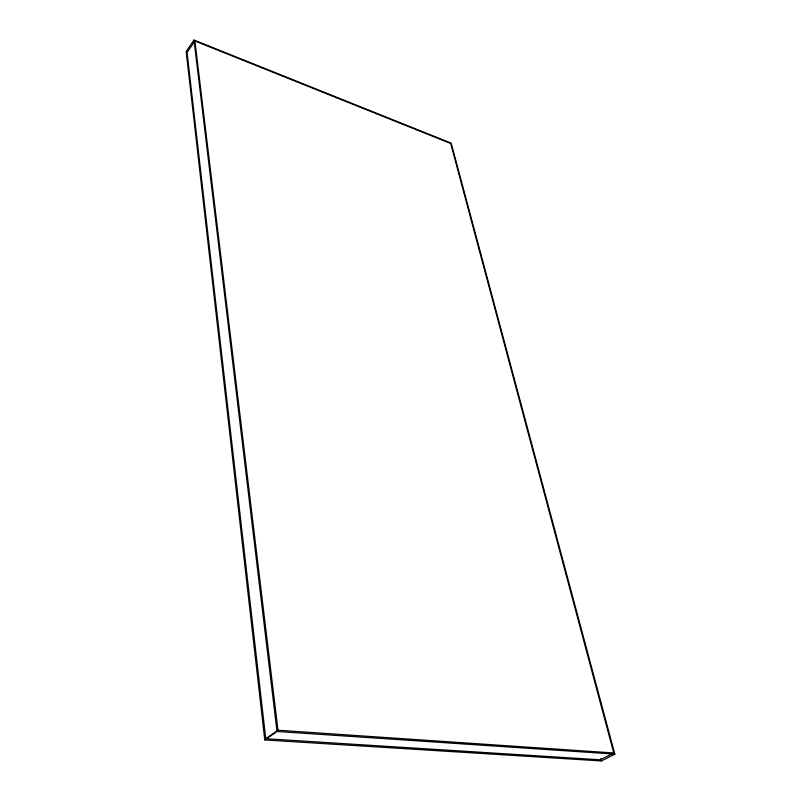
<?xml version="1.0" encoding="UTF-8"?>
<svg xmlns="http://www.w3.org/2000/svg" width="801" height="801" viewBox="0 0 801 801"><rect width="100%" height="100%" fill="white"/><g stroke="black" fill="none" stroke-linecap="round" stroke-linejoin="round"><path stroke-width="1.2" d="M194.002 40.05L186.162 51.504L264.761 739.954L601.421 760.95L614.838 754.121L451.183 143.149L194.002 40.05L277.006 731.473L264.761 739.954M194.913 41.021L187.074 52.476L265.772 738.702L600.329 759.789L613.736 752.96L450.703 143.479L194.913 41.021L278.007 730.222L265.772 738.702M277.006 731.473L614.838 754.121M278.007 730.222L613.736 752.96M600.79 758.527L601.421 760.95"/></g></svg>
